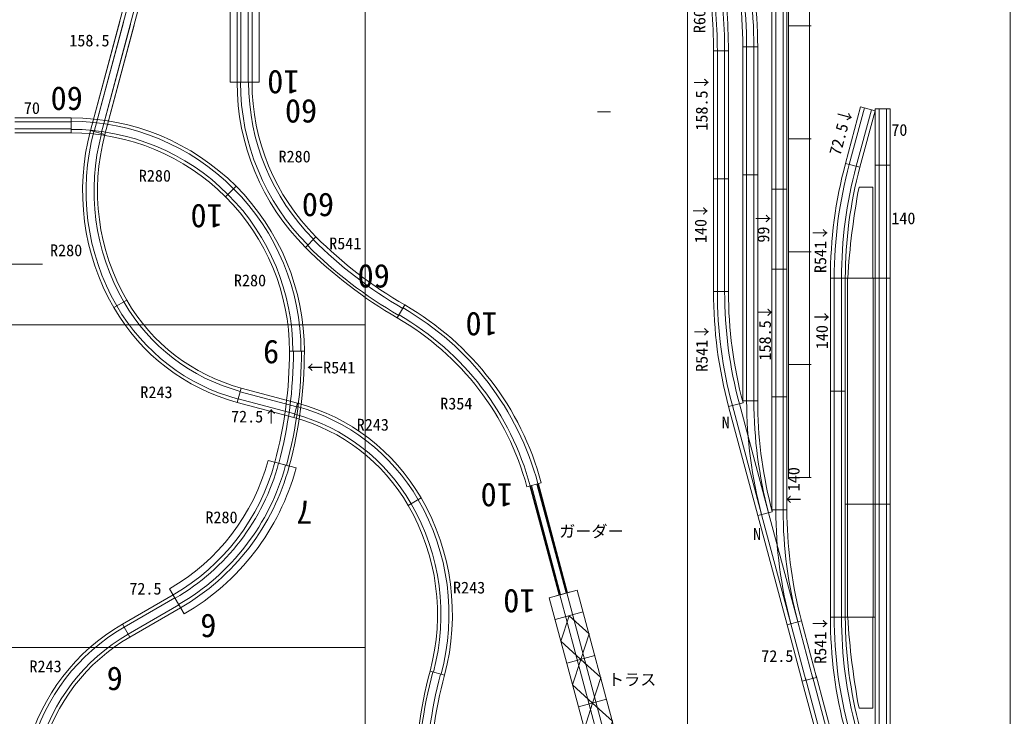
# Model space of a CAD drawing. Units: millimetres, scale not verified. Extents: x -3771 to 23555, y -4805 to 3321.
# Drawn here: x 15822 to 17050, y -3008 to -2145 of the extents above; entities that cross this region are included whole.
import ezdxf
from ezdxf.enums import TextEntityAlignment as Align

# ---------------------------------------------------------------- set-up
doc = ezdxf.new("R2010")
doc.units = ezdxf.units.MM
doc.header["$LTSCALE"] = 8
for name, color, linetype, lineweight in [('0-1', 7, 'Continuous', 9), ('0-2', 7, 'Continuous', 9), ('0-7', 6, 'Continuous', 9)]:
    doc.layers.add(name, color=color, linetype=linetype, lineweight=lineweight)
doc.styles.add('ＭＳ ゴシック', font='')
doc.styles.get('ＭＳ ゴシック').set_extended_font_data('MS Gothic')

msp = doc.modelspace()

# ---------------------------------------------------------------- linework, layer by layer
at = {"layer": '0-1', "color": 3}
for p, q in [((16082.477, -2222.665), (16082.477, -2064.165)), ((16118.477, -2222.665), (16118.477, -2064.165))]:
    msp.add_line(p, q, dxfattribs=at)
at = {"layer": '0-1'}
for p, q in [((16091.227, -2222.665), (16091.227, -2064.165)), ((16109.727, -2222.665), (16109.727, -2064.165)), ((16082.477, -2222.665), (16118.477, -2222.665)), ((16091.227, -2222.665), (16109.727, -2222.665)), ((16864.417, -2253.099), (16845.66, -2323.099)), ((16882.286, -2257.887), (16863.53, -2327.887)), ((16882.286, -2257.887), (16864.417, -2253.099)), ((16882.286, -2257.887), (16864.417, -2253.099)), ((16882.286, -2257.887), (16882.601, -2255.493)), ((16882.601, -2255.493), (16901.101, -2255.493)), ((16882.601, -2255.493), (16901.101, -2255.493)), ((16882.601, -2255.493), (16901.101, -2255.493)), ((16901.101, -2255.493), (16882.601, -2255.493)), ((16882.601, -2255.493), (16882.601, -2325.493)), ((16901.101, -2255.493), (16901.101, -2325.493)), ((15885.404, -2266.751), (15885.404, -2285.251)), ((15885.404, -2285.251), (15885.404, -2266.751)), ((15885.404, -2266.751), (15885.404, -2285.251)), ((15815.643, -2285.251), (15885.643, -2285.251)), ((16845.66, -2323.099), (16863.53, -2327.887)), ((16845.66, -2323.099), (16863.53, -2327.887)), ((16901.101, -2325.493), (16882.601, -2325.493)), ((16901.101, -2325.493), (16882.601, -2325.493)), ((16882.601, -2325.493), (16882.601, -2465.493)), ((16901.101, -2325.493), (16901.101, -2465.493)), ((16076.853, -2364.552), (16089.935, -2351.47)), ((16175.946, -2427.196), (16189.028, -2414.115)), ((16189.028, -2414.115), (16175.946, -2427.196)), ((16189.028, -2414.115), (16175.947, -2427.196)), ((16845.411, -2465.514), (16826.911, -2465.514)), ((16845.411, -2465.514), (16826.911, -2465.514)), ((16826.911, -2465.514), (16826.911, -2605.514)), ((16845.411, -2465.514), (16845.411, -2605.514)), ((16901.101, -2465.493), (16882.601, -2465.493)), ((16882.601, -2465.493), (16882.601, -2745.493)), ((16901.101, -2465.493), (16882.601, -2465.493)), ((16901.101, -2465.493), (16901.101, -2745.493)), ((16299.157, -2498.619), (16289.907, -2514.641)), ((16299.156, -2498.62), (16289.907, -2514.641)), ((16156.154, -2556.001), (16174.654, -2556.001)), ((16826.911, -2885.472), (16826.911, -2605.472)), ((16826.911, -2605.472), (16845.411, -2605.472)), ((16845.411, -2605.514), (16826.911, -2605.514)), ((16845.411, -2885.472), (16845.411, -2605.472)), ((16129.583, -2691.363), (16164.356, -2700.681)), ((16138.035, -2693.628), (16155.905, -2698.416)), ((16450.534, -2723.973), (16468.404, -2719.185)), ((16901.101, -2745.493), (16882.601, -2745.493)), ((16882.601, -2745.493), (16882.601, -3025.493)), ((16901.101, -2745.493), (16882.601, -2745.493)), ((16901.101, -2745.493), (16901.101, -3025.493)), ((16007.51, -2850.452), (16025.51, -2881.628)), ((16021.136, -2874.051), (16011.886, -2858.029)), ((16486.769, -2859.203), (16504.638, -2854.415)), ((16826.911, -2885.472), (16845.411, -2885.472)), ((16826.911, -2885.472), (16845.411, -2885.472)), ((15958.349, -2910.3), (15949.099, -2894.279))]:
    msp.add_line(p, q, dxfattribs=at)
at = {"layer": '0-1', "color": 2}
for p, q in [((16095.977, -2222.665), (16095.977, -2064.165)), ((16104.977, -2222.665), (16104.977, -2064.165)), ((16869.005, -2254.329), (16850.248, -2324.329)), ((16877.698, -2256.658), (16858.942, -2326.658)), ((16887.351, -2255.493), (16887.351, -2325.493)), ((16896.351, -2255.493), (16896.351, -2325.493)), ((15815.643, -2271.501), (15885.643, -2271.501)), ((15815.643, -2280.501), (15885.643, -2280.501)), ((16887.351, -2325.493), (16887.351, -2465.493)), ((16896.351, -2325.493), (16896.351, -2465.493)), ((16831.661, -2465.514), (16831.661, -2605.514)), ((16840.661, -2465.514), (16840.661, -2605.514)), ((16887.351, -2465.493), (16887.351, -2745.493)), ((16896.351, -2465.493), (16896.351, -2745.493)), ((16831.661, -2885.472), (16831.661, -2605.472)), ((16840.661, -2885.472), (16840.661, -2605.472)), ((16491.357, -2857.973), (16455.122, -2722.744)), ((16500.05, -2855.644), (16463.815, -2720.414)), ((16887.351, -2745.493), (16887.351, -3025.493)), ((16896.351, -2745.493), (16896.351, -3025.493)), ((16563.826, -3128.433), (16491.357, -2857.973)), ((16572.519, -3126.103), (16500.05, -2855.644)), ((16014.011, -2861.71), (15951.224, -2897.96)), ((16019.011, -2870.37), (15956.224, -2906.62))]:
    msp.add_line(p, q, dxfattribs=at)
at = {"layer": '0-1', "color": 5}
for p, q in [((16862.411, -2352.514), (16879.411, -2352.514)), ((16879.411, -2465.514), (16879.411, -2352.514)), ((16845.411, -2465.514), (16882.411, -2465.514)), ((16882.411, -2465.514), (16845.411, -2465.514)), ((16847.911, -2745.514), (16847.911, -2465.514)), ((16879.911, -2465.514), (16879.911, -2745.514)), ((16882.411, -2745.514), (16845.411, -2745.514)), ((16882.411, -2745.514), (16845.411, -2745.514)), ((16847.911, -2885.514), (16847.911, -2745.514)), ((16879.911, -2745.514), (16879.911, -2885.514)), ((16845.411, -2885.472), (16882.411, -2885.472)), ((16882.411, -2885.514), (16845.411, -2885.514)), ((16879.411, -2885.472), (16879.411, -2998.472)), ((16862.411, -2998.472), (16879.411, -2998.472))]:
    msp.add_line(p, q, dxfattribs=at)
at = {"layer": '0-1', "color": 4}
for p, q in [((16490.391, -2858.232), (16454.156, -2723.003)), ((16492.323, -2857.715), (16456.088, -2722.485)), ((16499.084, -2855.903), (16462.85, -2720.673)), ((16501.016, -2855.385), (16464.781, -2720.156)), ((16513.09, -2852.15), (16478.317, -2861.467)), ((16585.559, -3122.609), (16513.09, -2852.15)), ((16485.564, -2888.513), (16520.337, -2879.196)), ((16500.058, -2942.605), (16534.831, -2933.288)), ((16514.551, -2996.697), (16549.325, -2987.38))]:
    msp.add_line(p, q, dxfattribs=at)
at = {"layer": '0-1'}
for points in [[(15815.643, -2266.751), (15885.643, -2266.751), (15885.643, -2285.251)], [(16826.911, -2465.514), (16845.411, -2465.514), (16826.911, -2465.514)], [(16011.886, -2858.029), (15949.099, -2894.279), (15958.349, -2910.301)], [(16011.886, -2858.029), (16021.136, -2874.051), (15958.349, -2910.301)]]:
    msp.add_lwpolyline(points, dxfattribs=at)
at = {"layer": '0-1', "color": 4}
msp.add_lwpolyline([(16478.317, -2861.467), (16550.786, -3131.927), (16585.559, -3122.609)], dxfattribs=at)
msp.add_lwpolyline([(16560.926, -3100.222), (16536.292, -3077.835), (16546.432, -3046.13), (16521.798, -3023.743), (16531.938, -2992.038), (16507.305, -2969.651), (16517.444, -2937.946), (16492.811, -2915.559), (16502.95, -2883.855), (16527.584, -2906.242), (16517.444, -2937.946), (16542.078, -2960.334), (16531.938, -2992.038), (16556.572, -3014.425), (16546.432, -3046.13), (16571.066, -3068.517)], close=True, dxfattribs=at)
at = {"layer": '0-1'}
for centre, radius, start, end in [((16380.477, -2222.665), 289.25, 180, 224.99995), ((16380.477, -2222.665), 270.75, 180, 225.00002), ((15885.404, -2556.001), 289.25, 45.00005, 90), ((15885.404, -2556.001), 270.75, 44.99998, 90), ((17377.161, -2465.514), 550.25, 165, 180), ((17377.161, -2465.514), 531.75, 165, 180), ((15885.404, -2556.001), 289.25, 0.00005, 45), ((15885.404, -2556.001), 270.75, 359.99998, 45), ((16565.032, -2038.111), 531.75, 225, 239.99998), ((16565.032, -2038.11), 550.25, 225, 240.00005), ((16117.532, -2813.203), 363.25, 15, 60), ((16117.532, -2813.203), 344.75, 15, 60), ((15624.404, -2556.001), 531.75, 345.00002, 0), ((15624.404, -2556.001), 550.25, 344.99995, 0), ((15876.51, -2623.553), 270.75, 300, 345), ((15876.51, -2623.553), 289.25, 300, 345), ((17377.161, -2885.472), 550.25, 180, 195), ((17377.161, -2885.472), 531.75, 180, 195), ((16075.224, -3112.734), 252.25, 120, 164.99989), ((16075.224, -3112.734), 233.75, 120, 164.99991)]:
    msp.add_arc(centre, radius, start, end, dxfattribs=at)
at = {"layer": '0-1', "color": 2}
for centre, radius, start, end in [((16380.477, -2222.665), 285, 180, 224.99995), ((16380.477, -2222.665), 275, 180, 225), ((15885.404, -2556.001), 285, 45.00005, 90), ((15885.404, -2556.001), 275, 45, 90), ((17377.161, -2465.514), 545.5, 165, 180), ((17377.161, -2465.514), 536.5, 165, 180), ((15885.404, -2556.001), 285, 0.00005, 45), ((15885.404, -2556.001), 275, 0, 45), ((16565.032, -2038.111), 536.686, 225, 240), ((16565.032, -2038.111), 546.686, 225, 240), ((16117.532, -2813.203), 359, 15, 60), ((16117.532, -2813.203), 349, 15, 60), ((15624.404, -2556.001), 536.686, 345, 0), ((15624.404, -2556.001), 546.686, 345, 0), ((15876.51, -2623.553), 275.5, 300, 345), ((15876.51, -2623.553), 284.5, 300, 345), ((17377.161, -2885.472), 545.5, 180, 195), ((17377.161, -2885.472), 536.5, 180, 195), ((16075.224, -3112.734), 248, 120, 164.99991), ((16075.224, -3112.734), 238, 120, 164.99988)]:
    msp.add_arc(centre, radius, start, end, dxfattribs=at)
at = {"layer": '0-1', "color": 5}
for centre, start, end in [((17747.009, -2519.478), 169.31145, 176.56334), ((17747.009, -2831.509), 183.43666, 190.68855)]:
    msp.add_arc(centre, 900.217, start, end, dxfattribs=at)
at = {"layer": '0-1', "color": 3}
for radius in [262, 298]:
    msp.add_arc((15876.51, -2623.553), radius, 300, 345, dxfattribs=at)
at = {"layer": '0-2'}
for p, q in [((16754.453, -2355.098), (16754.453, -2075.098)), ((16772.953, -2355.098), (16772.953, -2075.098)), ((15909.44, -2282.447), (15950.462, -2129.348)), ((15927.309, -2287.235), (15968.332, -2134.136)), ((15909.44, -2282.447), (15945.674, -2147.218)), ((15927.309, -2287.235), (15963.544, -2152.006)), ((16681.983, -2183.638), (16700.483, -2183.638)), ((16681.983, -2342.138), (16681.983, -2183.638)), ((16681.983, -2183.638), (16700.483, -2183.638)), ((16700.483, -2342.138), (16700.483, -2183.638)), ((16718.287, -2178.871), (16736.787, -2178.871)), ((16718.287, -2178.871), (16736.787, -2178.871)), ((16718.287, -2178.871), (16736.787, -2178.871)), ((16718.287, -2337.371), (16718.287, -2178.871)), ((16736.787, -2337.371), (16736.787, -2178.871)), ((15909.44, -2282.447), (15927.309, -2287.235)), ((15909.44, -2282.447), (15927.309, -2287.235)), ((15909.44, -2282.447), (15927.309, -2287.235)), ((16681.983, -2342.138), (16700.483, -2342.138)), ((16681.983, -2482.138), (16681.983, -2342.138)), ((16681.983, -2342.138), (16700.483, -2342.138)), ((16681.983, -2342.138), (16700.483, -2342.138)), ((16700.483, -2482.138), (16700.483, -2342.138)), ((16718.287, -2617.371), (16718.287, -2337.371)), ((16718.287, -2337.371), (16736.787, -2337.371)), ((16718.287, -2337.371), (16736.787, -2337.371)), ((16718.287, -2337.371), (16736.787, -2337.371)), ((16718.287, -2337.371), (16736.787, -2337.371)), ((16736.787, -2617.371), (16736.787, -2337.371)), ((16754.453, -2355.098), (16754.453, -2454.098)), ((16754.453, -2355.098), (16772.953, -2355.098)), ((16772.953, -2355.098), (16772.953, -2454.098)), ((16772.953, -2454.098), (16754.453, -2454.098)), ((16772.953, -2454.098), (16754.453, -2454.098)), ((16754.453, -2454.098), (16754.453, -2612.598)), ((16772.953, -2454.098), (16772.953, -2612.598)), ((15954.357, -2492.685), (15938.336, -2501.935)), ((16681.983, -2482.138), (16700.483, -2482.138)), ((16681.983, -2482.138), (16700.483, -2482.138)), ((16681.983, -2482.138), (16700.483, -2482.138)), ((16091.503, -2619.465), (16096.291, -2601.595)), ((16096.291, -2601.595), (16091.503, -2619.465)), ((16096.291, -2601.595), (16091.503, -2619.465)), ((16091.503, -2619.465), (16096.291, -2601.595)), ((16166.321, -2620.36), (16096.291, -2601.595)), ((16754.453, -2752.598), (16754.453, -2612.598)), ((16754.453, -2612.598), (16772.953, -2612.598)), ((16754.453, -2612.598), (16772.953, -2612.598)), ((16754.453, -2612.598), (16772.953, -2612.598)), ((16754.453, -2612.598), (16772.953, -2612.598)), ((16754.453, -2612.598), (16772.953, -2612.598)), ((16754.453, -2612.598), (16772.953, -2612.598)), ((16754.453, -2612.598), (16772.953, -2612.598)), ((16772.953, -2612.598), (16754.453, -2612.598)), ((16772.953, -2752.598), (16772.953, -2612.598)), ((16161.533, -2638.229), (16091.503, -2619.465)), ((16161.533, -2638.229), (16166.321, -2620.36)), ((16166.321, -2620.36), (16161.533, -2638.229)), ((16161.533, -2638.229), (16166.321, -2620.36)), ((16718.602, -2619.766), (16700.733, -2624.554)), ((16700.733, -2624.554), (16718.602, -2619.766)), ((16736.967, -2759.783), (16700.733, -2624.554)), ((16718.287, -2617.371), (16718.602, -2619.766)), ((16718.287, -2617.371), (16736.787, -2617.371)), ((16718.287, -2617.371), (16736.787, -2617.371)), ((16303.467, -2747.139), (16319.488, -2737.889)), ((16754.837, -2754.995), (16752.798, -2746.877)), ((16754.837, -2754.995), (16736.967, -2759.783)), ((16754.837, -2754.995), (16736.967, -2759.783)), ((16773.202, -2895.013), (16736.967, -2759.783)), ((16754.453, -2752.598), (16772.953, -2752.598)), ((16754.453, -2752.598), (16772.953, -2752.598)), ((16754.453, -2752.598), (16772.953, -2752.598)), ((16754.522, -2752.601), (16754.837, -2754.995)), ((16754.522, -2752.601), (16773.022, -2752.601)), ((16791.072, -2890.225), (16789.033, -2882.107)), ((16773.202, -2895.013), (16791.072, -2890.225)), ((16791.072, -2890.225), (16773.202, -2895.013)), ((16791.958, -2965.013), (16773.202, -2895.013)), ((16809.828, -2960.225), (16791.072, -2890.225)), ((16330.515, -2952.589), (16348.384, -2957.377)), ((16330.515, -2952.589), (16348.385, -2957.377)), ((16845.352, -3093.078), (16809.117, -2957.849)), ((16827.482, -3097.866), (16791.248, -2962.637)), ((16791.958, -2965.013), (16809.828, -2960.225))]:
    msp.add_line(p, q, dxfattribs=at)
at = {"layer": '0-2', "color": 2}
for p, q in [((16759.203, -2355.098), (16759.203, -2075.098)), ((16768.203, -2355.098), (16768.203, -2075.098)), ((15914.028, -2283.677), (15955.051, -2130.577)), ((15922.721, -2286.006), (15963.744, -2132.907)), ((15914.028, -2283.677), (15950.262, -2148.447)), ((15922.721, -2286.006), (15958.956, -2150.776)), ((16686.733, -2342.138), (16686.733, -2183.638)), ((16695.733, -2342.138), (16695.733, -2183.638)), ((16723.037, -2337.371), (16723.037, -2178.871)), ((16732.037, -2337.371), (16732.037, -2178.871)), ((16686.733, -2482.138), (16686.733, -2342.138)), ((16695.733, -2482.138), (16695.733, -2342.138)), ((16723.037, -2617.371), (16723.037, -2337.371)), ((16732.037, -2617.371), (16732.037, -2337.371)), ((16759.203, -2355.098), (16759.203, -2454.098)), ((16768.203, -2355.098), (16768.203, -2454.098)), ((16759.203, -2454.098), (16759.203, -2612.598)), ((16768.203, -2454.098), (16768.203, -2612.598)), ((16162.762, -2633.641), (16092.732, -2614.877)), ((16165.091, -2624.948), (16095.062, -2606.183)), ((16759.203, -2752.598), (16759.203, -2612.598)), ((16768.203, -2752.598), (16768.203, -2612.598)), ((16741.555, -2758.554), (16705.321, -2623.324)), ((16750.249, -2756.225), (16714.014, -2620.995)), ((16777.79, -2893.783), (16741.555, -2758.554)), ((16786.483, -2891.454), (16750.249, -2756.225)), ((16796.546, -2963.783), (16777.79, -2893.783)), ((16805.24, -2961.454), (16786.483, -2891.454)), ((16840.764, -3094.308), (16804.529, -2959.078)), ((16832.071, -3096.637), (16795.836, -2961.407))]:
    msp.add_line(p, q, dxfattribs=at)
at = {"layer": '0-2', "color": 5}
for p, q in [((16774.953, -2152.598), (16774.953, -2117.598)), ((16800.953, -2152.598), (16800.953, -2117.598)), ((16802.953, -2152.598), (16774.953, -2152.598)), ((16774.953, -2152.598), (16802.953, -2152.598)), ((16774.953, -2292.598), (16774.953, -2152.598)), ((16800.953, -2292.598), (16800.953, -2152.598)), ((16774.953, -2292.598), (16802.953, -2292.598)), ((16774.953, -2432.598), (16774.953, -2292.598)), ((16800.953, -2432.598), (16800.953, -2292.598)), ((16802.953, -2432.598), (16774.953, -2432.598)), ((16774.953, -2432.598), (16802.953, -2432.598)), ((16774.953, -2572.598), (16774.953, -2432.598)), ((16800.953, -2572.598), (16800.953, -2432.598)), ((16774.953, -2572.598), (16802.953, -2572.598)), ((16774.953, -2712.598), (16774.953, -2572.598)), ((16802.953, -2572.598), (16774.953, -2572.598)), ((16800.953, -2712.598), (16800.953, -2572.598)), ((16802.953, -2712.598), (16774.953, -2712.598))]:
    msp.add_line(p, q, dxfattribs=at)
at = {"layer": '0-2'}
for points in [[(16754.453, -2355.098), (16772.953, -2355.098), (16754.453, -2355.098)], [(16091.503, -2619.465), (16096.291, -2601.595), (16091.503, -2619.465)], [(16161.533, -2638.229), (16166.321, -2620.36), (16161.533, -2638.229)], [(16791.072, -2890.225), (16773.202, -2895.013), (16791.072, -2890.225)]]:
    msp.add_lwpolyline(points, dxfattribs=at)
at = {"layer": '0-2', "color": 2}
for centre, radius, start, end in [((16186.537, -2178.871), 545.5, 0, 15), ((16186.537, -2178.871), 536.5, 0, 15), ((16086.233, -2183.664), 600.5, 0.00246, 9.99754), ((16086.233, -2183.664), 609.5, 0.00243, 9.99757), ((16188.834, -2357.31), 285, 165, 209.99995), ((16188.834, -2357.31), 275, 165, 210), ((17232.233, -2482.138), 545.5, 180, 195), ((17232.233, -2482.138), 536.5, 180, 195), ((16156.791, -2375.81), 248, 210, 254.99991), ((16156.791, -2375.81), 238, 210, 254.99988), ((16101.034, -2864.014), 248, 30.00009, 75), ((17268.537, -2617.371), 545.5, 180, 194.9978), ((17268.537, -2617.371), 536.5, 180, 194.9978), ((16101.034, -2864.014), 238, 30.00012, 75), ((16068.991, -2882.514), 275, 345, 30), ((16068.991, -2882.514), 285, 345.00005, 30), ((17304.772, -2752.601), 545.5, 180, 194.9978), ((17304.772, -2752.601), 536.5, 180, 194.9978), ((16862.015, -3095.004), 546.686, 165, 180), ((16862.015, -3095.004), 536.686, 165, 180)]:
    msp.add_arc(centre, radius, start, end, dxfattribs=at)
at = {"layer": '0-2'}
for centre, radius, start, end in [((16186.537, -2178.871), 550.25, 0, 15), ((16186.537, -2178.871), 531.75, 0, 15), ((16086.233, -2183.664), 595.75, 0.00248, 9.99752), ((16086.233, -2183.664), 614.25, 0.00241, 9.99759), ((16188.834, -2357.31), 289.25, 165, 209.99995), ((16188.834, -2357.31), 270.75, 165, 210.00002), ((16156.791, -2375.81), 233.75, 210, 254.99991), ((17232.233, -2482.138), 550.25, 180, 195), ((17232.233, -2482.138), 531.75, 180, 195), ((16156.791, -2375.81), 252.25, 210, 254.99989), ((16101.034, -2864.014), 252.25, 30.00011, 75), ((17268.537, -2617.371), 531.75, 180, 194.09592), ((16101.034, -2864.014), 233.75, 30.00009, 75), ((16068.991, -2882.514), 289.25, 345.00005, 30), ((16068.991, -2882.514), 270.75, 344.99998, 30), ((17304.772, -2752.601), 531.75, 180, 194.09592), ((16862.016, -3095.004), 550.25, 165, 180.00005), ((16862.015, -3095.004), 531.75, 165, 179.99998)]:
    msp.add_arc(centre, radius, start, end, dxfattribs=at)
at = {"layer": '0-7'}
for p, q in [((16249.844, -2523.228), (16249.844, -1323.228)), ((16649.844, -3323.228), (16649.844, -1523.228)), ((17049.844, -3723.228), (17049.844, -1523.228)), ((16537.936, -2259.434), (16554.269, -2259.434)), ((15049.844, -2523.228), (16249.844, -2523.228)), ((16249.844, -3323.228), (16249.844, -2523.228)), ((15049.844, -2923.228), (16249.844, -2923.228))]:
    msp.add_line(p, q, dxfattribs=at)
at = {"layer": '0-7', "color": 4}
msp.add_lwpolyline([(15849.844, -2448.228), (15809.844, -2448.228), (15809.844, -2523.228)], dxfattribs=at)

# ---------------------------------------------------------------- texts
at = {"layer": '0-1', "color": 3, "style": 'ＭＳ ゴシック'}
for s, p in [('10', (16168.508, -2198.965)), ('10', (16073.378, -2365.008)), ('10', (16414.372, -2498.944)), ('9', (16143.374, -2533.647)), ('10', (16433.109, -2710.823)), ('7', (16184.452, -2732.553)), ('10', (16461.133, -2842.308)), ('6', (16065.54, -2873.085)), ('6', (15949.431, -2938.747))]:
    msp.add_text(s, height=29.33, rotation=180, dxfattribs=at).set_placement(p, align=Align.BOTTOM_LEFT)
at = {"layer": '0-1', "color": 134, "style": 'ＭＳ ゴシック'}
for p in [(15899.903, -2219.605), (16190.467, -2235.185), (16211.437, -2351.27), (16280.54, -2439.732)]:
    msp.add_text('60', height=29.33, rotation=180, dxfattribs=at).set_placement(p, align=Align.BOTTOM_LEFT)
at = {"layer": '0-1', "style": 'ＭＳ ゴシック'}
for s, p in [('70', (15826.83, -2266.28)), ('70', (16902.419, -2293.421)), ('R280', (16142.599, -2326.364)), ('R280', (15969.373, -2350.182)), ('140', (16902.419, -2402.964)), ('R541', (16205.434, -2434.075)), ('R280', (16087.302, -2479.904)), ('←R541', (16177.926, -2587.866)), ('R354', (16343.077, -2632.586)), ('R280', (16051.923, -2773.547)), ('ガーダー', (16490.556, -2790.928)), ('72.5', (15957.58, -2861.994)), ('R243', (15833.754, -2958.302)), ('トラス', (16551.093, -2974.701))]:
    msp.add_text(s, height=14.66, dxfattribs=at).set_placement(p, align=Align.BOTTOM_LEFT)
for s, rotation, p in [('72.5↓', 75, (16843.42, -2315.539)), ('R541↓', 90, (16826.166, -2459.149)), ('140↓', 90, (16828.123, -2553.478)), ('R541↓', 90, (16826.166, -2943.443))]:
    msp.add_text(s, height=14.66, rotation=rotation, dxfattribs=at).set_placement(p, align=Align.BOTTOM_LEFT)
at = {"layer": '0-2', "style": 'ＭＳ ゴシック'}
for s, p in [('R605↓', (16676.304, -2161.749)), ('158.5↓', (16679.045, -2282.569)), ('140↓', (16677.734, -2421.946)), ('99↓', (16755.564, -2421.403)), ('158.5↓', (16757.54, -2567.509)), ('R541↓', (16679.148, -2581.664)), ('↑140', (16793.043, -2749.526))]:
    msp.add_text(s, height=14.66, rotation=90, dxfattribs=at).set_placement(p, align=Align.BOTTOM_LEFT)
for s, p in [('158.5', (15883.147, -2182.513)), ('R280', (15859.292, -2442.56)), ('R243', (15971.279, -2618.491)), ('72.5↑', (16083.712, -2648.673)), ('R243', (16239.553, -2658.813)), ('N', (16692.073, -2655.983)), ('N', (16730.99, -2794.353)), ('R243', (16358.974, -2860.675)), ('72.5', (16741.158, -2945.575))]:
    msp.add_text(s, height=14.66, dxfattribs=at).set_placement(p, align=Align.BOTTOM_LEFT)

doc.saveas('drawing.dxf')
